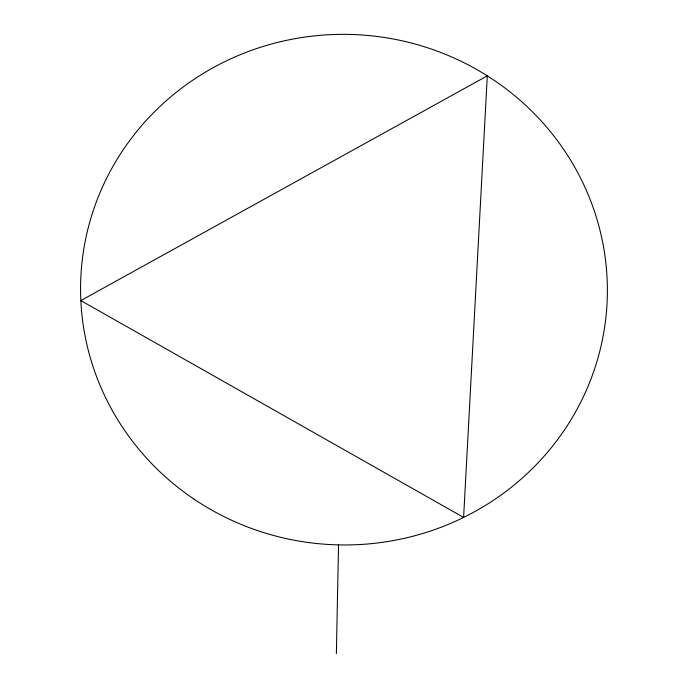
<?xml version="1.0" encoding="UTF-8"?>
<svg xmlns="http://www.w3.org/2000/svg" width="688" height="688" viewBox="0 0 688 688"><rect width="100%" height="100%" fill="white"/><g stroke="black" fill="none" stroke-linecap="round" stroke-linejoin="round"><path stroke-width="1.03" d="M336.372 653.6L338.539 544.887M487.302 75.843L463.609 517.428L80.831 300.579L487.302 75.843M193.483 498.774A263.427 255.291 2.6 0 0 606.438 311.922A263.427 255.291 2.6 0 0 231.994 58.256A263.427 255.291 2.6 0 0 193.483 498.774"/></g></svg>
